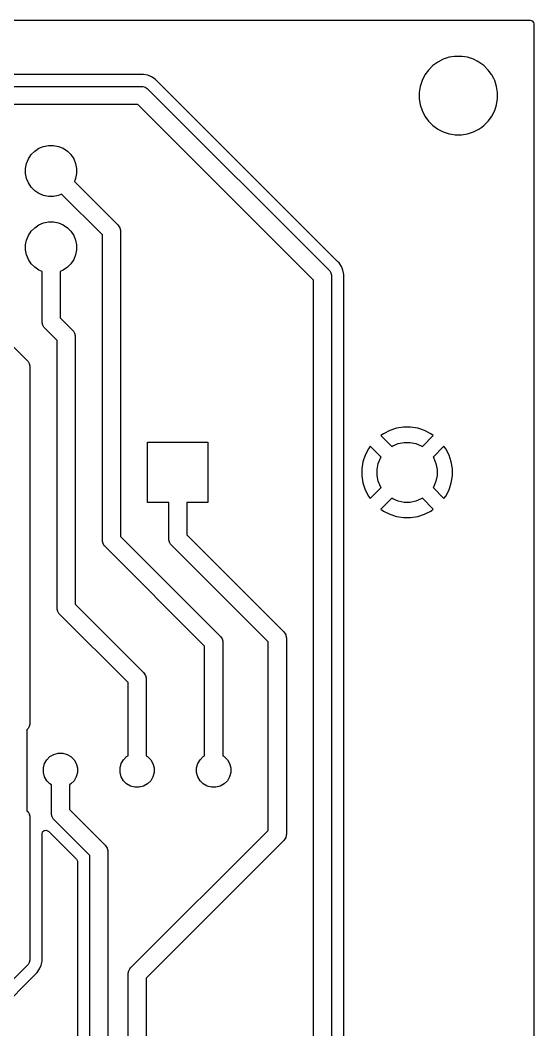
# Model space of a CAD drawing. Header units: millimetres. Extents: x 130.5 to 169.5, y -130 to -71.
# Drawn here: x 152.48 to 169.5, y -104.49 to -71 of the extents above; entities that cross this region are included whole.
import ezdxf

# ---------------------------------------------------------------- set-up
doc = ezdxf.new("R2010")
doc.units = ezdxf.units.MM
doc.layers.add('B.Cu', color=153, linetype='CONTINUOUS', true_color=0x4d7fc4)

msp = doc.modelspace()

# ---------------------------------------------------------------- linework, layer by layer
at = {"layer": 'B.Cu', "linetype": 'CONTINUOUS'}
for p, q in [((130.6245, -71.0005), (169.3755, -71.0005)), ((169.3755, -71.0005), (169.442539, -71.020185)), ((169.442539, -71.020185), (169.488294, -71.072989)), ((169.488294, -71.072989), (169.4995, -71.1245)), ((169.4995, -71.1245), (169.4995, -129.8755)), ((166.500776, -72.294781), (166.318386, -72.387715)), ((166.695465, -72.231522), (166.500776, -72.294781)), ((166.873329, -72.203351), (166.695465, -72.231522)), ((166.897648, -72.1995), (166.873329, -72.203351)), ((167.102352, -72.1995), (166.897648, -72.1995)), ((167.129995, -72.203878), (167.102352, -72.1995)), ((167.304534, -72.231522), (167.129995, -72.203878)), ((167.499223, -72.294781), (167.304534, -72.231522)), ((167.624653, -72.358691), (167.499223, -72.294781)), ((166.008028, -72.652786), (165.887715, -72.818386)), ((166.152786, -72.508028), (166.008028, -72.652786)), ((166.318386, -72.387715), (166.152786, -72.508028)), ((167.68161, -72.387713), (167.624653, -72.358691)), ((167.681612, -72.387714), (167.68161, -72.387713)), ((167.681613, -72.387715), (167.681612, -72.387714)), ((167.847213, -72.508028), (167.681613, -72.387715)), ((167.991971, -72.652786), (167.847213, -72.508028)), ((168.098563, -72.7995), (167.991971, -72.652786)), ((156.568993, -72.7995), (152.108994, -72.7995)), ((156.568994, -72.7995), (156.568993, -72.7995)), ((156.568996, -72.7995), (156.568994, -72.7995)), ((156.704322, -72.826418), (156.568996, -72.7995)), ((156.704332, -72.826421), (156.704322, -72.826418)), ((156.831807, -72.879222), (156.704332, -72.826421)), ((156.946545, -72.955887), (156.831807, -72.879222)), ((157.388306, -73.397648), (156.946545, -72.955887)), ((165.794781, -73.000776), (165.731522, -73.195465)), ((165.887715, -72.818386), (165.794781, -73.000776)), ((168.112287, -72.81839), (168.098563, -72.7995)), ((168.171503, -72.934607), (168.112287, -72.81839)), ((168.205218, -73.000776), (168.171503, -72.934607)), ((168.205218, -73.000778), (168.205218, -73.000776)), ((168.20522, -73.000781), (168.205218, -73.000778)), ((168.268477, -73.195466), (168.20522, -73.000781)), ((152.04, -73.2), (156.5, -73.2)), ((156.5, -73.2), (156.539158, -73.202567)), ((156.539158, -73.202567), (156.614805, -73.222836)), ((156.614805, -73.222836), (156.682628, -73.261994)), ((156.682628, -73.261994), (156.712132, -73.287868)), ((156.712132, -73.287868), (162.712132, -79.287868)), ((165.731522, -73.195465), (165.6995, -73.397648)), ((168.3005, -73.397648), (168.268477, -73.195466)), ((157.471115, -73.480457), (157.388306, -73.397648)), ((161.632811, -77.642155), (157.471115, -73.480457)), ((165.6995, -73.397648), (165.6995, -73.602351)), ((165.6995, -73.602351), (165.731522, -73.804534)), ((168.268477, -73.804534), (168.3005, -73.602352)), ((168.3005, -73.602352), (168.3005, -73.397648)), ((156.375736, -73.8), (152.164264, -73.8)), ((162.2, -79.624264), (156.375736, -73.8)), ((165.731522, -73.804534), (165.794781, -73.999223)), ((165.794781, -73.999223), (165.887715, -74.181613)), ((168.112287, -74.18161), (168.20522, -73.999219)), ((168.20522, -73.999219), (168.268477, -73.804534)), ((165.887715, -74.181613), (166.008028, -74.347213)), ((166.008028, -74.347213), (166.152786, -74.491971)), ((167.847219, -74.491966), (167.991966, -74.347219)), ((167.991966, -74.347219), (167.991968, -74.347215)), ((167.991968, -74.347215), (167.991971, -74.347213)), ((167.991971, -74.347213), (168.063915, -74.248189)), ((168.063915, -74.248189), (168.112287, -74.18161)), ((166.152786, -74.491971), (166.307749, -74.604556)), ((166.307749, -74.604556), (166.31839, -74.612287)), ((166.31839, -74.612287), (166.434607, -74.671503)), ((166.434607, -74.671503), (166.500776, -74.705218)), ((167.499219, -74.70522), (167.68161, -74.612287)), ((167.68161, -74.612287), (167.77459, -74.544732)), ((167.77459, -74.544732), (167.847213, -74.491971)), ((167.847213, -74.491971), (167.847215, -74.491968)), ((167.847215, -74.491968), (167.847219, -74.491966)), ((166.500776, -74.705218), (166.500778, -74.705218)), ((166.500778, -74.705218), (166.500781, -74.70522)), ((166.500781, -74.70522), (166.592927, -74.73516)), ((166.592927, -74.73516), (166.695465, -74.768477)), ((166.695465, -74.768477), (166.770049, -74.78029)), ((166.770049, -74.78029), (166.897648, -74.8005)), ((166.897648, -74.8005), (166.897649, -74.8005)), ((166.897649, -74.8005), (167.102351, -74.8005)), ((167.102351, -74.8005), (167.102352, -74.8005)), ((167.102352, -74.8005), (167.304534, -74.768477)), ((167.304534, -74.768477), (167.499219, -74.70522)), ((152.842941, -75.460766), (152.960766, -75.342941)), ((152.960766, -75.342941), (153.099313, -75.250367)), ((153.099313, -75.250367), (153.253258, -75.186601)), ((153.253258, -75.186601), (153.416685, -75.154093)), ((153.416685, -75.154093), (153.583315, -75.154093)), ((153.583315, -75.154093), (153.746742, -75.186601)), ((153.746742, -75.186601), (153.900687, -75.250367)), ((153.900687, -75.250367), (154.039234, -75.342941)), ((154.039234, -75.342941), (154.157059, -75.460766)), ((152.686601, -75.753258), (152.750367, -75.599313)), ((152.750367, -75.599313), (152.842941, -75.460766)), ((154.157059, -75.460766), (154.249633, -75.599313)), ((154.249633, -75.599313), (154.313399, -75.753258)), ((152.654093, -75.916685), (152.686601, -75.753258)), ((152.654093, -76.083315), (152.654093, -75.916685)), ((154.313399, -75.753258), (154.345907, -75.916685)), ((154.345907, -75.916685), (154.345907, -76.083315)), ((152.686601, -76.246742), (152.654093, -76.083315)), ((152.750367, -76.400687), (152.686601, -76.246742)), ((154.313399, -76.246742), (154.271693, -76.347429)), ((154.271693, -76.347429), (155.712132, -77.787868)), ((154.345907, -76.083315), (154.313399, -76.246742)), ((152.842941, -76.539234), (152.750367, -76.400687)), ((152.960766, -76.657059), (152.842941, -76.539234)), ((153.099313, -76.749633), (152.960766, -76.657059)), ((153.253258, -76.813399), (153.099313, -76.749633)), ((153.416685, -76.845907), (153.253258, -76.813399)), ((153.583315, -76.845907), (153.416685, -76.845907)), ((153.746742, -76.813399), (153.583315, -76.845907)), ((153.847429, -76.771693), (153.746742, -76.813399)), ((155.2, -78.124264), (153.847429, -76.771693)), ((153.253258, -77.726601), (153.416685, -77.694093)), ((153.416685, -77.694093), (153.583315, -77.694093)), ((153.583315, -77.694093), (153.746742, -77.726601)), ((162.946542, -78.955886), (161.632811, -77.642155)), ((152.750367, -78.139313), (152.842941, -78.000766)), ((152.842941, -78.000766), (152.960766, -77.882941)), ((152.960766, -77.882941), (153.099313, -77.790367)), ((153.099313, -77.790367), (153.253258, -77.726601)), ((153.746742, -77.726601), (153.900687, -77.790367)), ((153.900687, -77.790367), (154.039234, -77.882941)), ((154.039234, -77.882941), (154.157059, -78.000766)), ((154.157059, -78.000766), (154.249633, -78.139313)), ((155.712132, -77.787868), (155.738006, -77.817372)), ((155.738006, -77.817372), (155.777164, -77.885195)), ((155.777164, -77.885195), (155.797433, -77.960842)), ((155.797433, -77.960842), (155.8, -78)), ((155.8, -78), (155.8, -88.125494)), ((152.654093, -78.456685), (152.686601, -78.293258)), ((152.686601, -78.293258), (152.750367, -78.139313)), ((154.249633, -78.139313), (154.313399, -78.293258)), ((154.313399, -78.293258), (154.345907, -78.456685)), ((155.2, -88.249758), (155.2, -78.124264)), ((152.654093, -78.623315), (152.654093, -78.456685)), ((152.686601, -78.786742), (152.654093, -78.623315)), ((154.345907, -78.623315), (154.313399, -78.786742)), ((154.345907, -78.456685), (154.345907, -78.623315)), ((152.750367, -78.940687), (152.686601, -78.786742)), ((152.842941, -79.079234), (152.750367, -78.940687)), ((154.249633, -78.940687), (154.157059, -79.079234)), ((154.313399, -78.786742), (154.249633, -78.940687)), ((162.996581, -79.005925), (162.946542, -78.955886)), ((163.044115, -79.053459), (162.996581, -79.005925)), ((152.960766, -79.197059), (152.842941, -79.079234)), ((153.099313, -79.289633), (152.960766, -79.197059)), ((153.2, -79.331338), (153.099313, -79.289633)), ((153.2, -81), (153.2, -79.331338)), ((153.900687, -79.289633), (153.8, -79.331338)), ((153.8, -79.331338), (153.8, -80.875736)), ((154.039234, -79.197059), (153.900687, -79.289633)), ((154.157059, -79.079234), (154.039234, -79.197059)), ((162.712132, -79.287868), (162.738006, -79.317372)), ((162.738006, -79.317372), (162.777164, -79.385195)), ((163.120771, -79.168182), (163.044115, -79.053459)), ((163.120778, -79.168195), (163.120771, -79.168182)), ((163.158717, -79.259789), (163.120778, -79.168195)), ((163.17358, -79.295672), (163.158717, -79.259789)), ((163.17358, -79.295676), (163.17358, -79.295672)), ((163.173581, -79.295677), (163.17358, -79.295676)), ((163.2005, -79.431004), (163.173581, -79.295677)), ((162.2, -110.875736), (162.2, -79.624264)), ((162.777164, -79.385195), (162.797433, -79.460842)), ((162.797433, -79.460842), (162.8, -79.5)), ((162.8, -79.5), (162.8, -111)), ((163.2005, -79.431007), (163.2005, -79.431004)), ((163.2005, -85.881947), (163.2005, -79.431007)), ((151.3, -80.875736), (152.712132, -82.287868)), ((153.202567, -81.039158), (153.2, -81)), ((153.222836, -81.114805), (153.202567, -81.039158)), ((153.8, -80.875736), (154.212132, -81.287868)), ((153.261994, -81.182628), (153.222836, -81.114805)), ((153.287868, -81.212132), (153.261994, -81.182628)), ((153.7, -81.624264), (153.287868, -81.212132)), ((154.212132, -81.287868), (154.238006, -81.317372)), ((154.238006, -81.317372), (154.277164, -81.385195)), ((153.7, -90.5), (153.7, -81.624264)), ((154.277164, -81.385195), (154.297433, -81.460842)), ((154.297433, -81.460842), (154.3, -81.5)), ((154.3, -81.5), (154.3, -90.375736)), ((152.712132, -82.287868), (152.738006, -82.317372)), ((152.738006, -82.317372), (152.777164, -82.385195)), ((152.777164, -82.385195), (152.797433, -82.460842)), ((152.797433, -82.460842), (152.8, -82.5)), ((152.8, -82.5), (152.8, -94.313948)), ((164.51383, -84.717084), (164.430894, -84.77734)), ((164.724197, -84.609897), (164.51383, -84.717084)), ((164.948752, -84.536934), (164.724197, -84.609897)), ((165.181948, -84.5), (164.948752, -84.536934)), ((165.418052, -84.5), (165.181948, -84.5)), ((165.651248, -84.536934), (165.418052, -84.5)), ((165.875802, -84.609897), (165.651247, -84.536934)), ((165.651247, -84.536934), (165.651248, -84.536934)), ((166.086174, -84.717087), (165.875802, -84.609897)), ((166.169104, -84.777338), (166.086174, -84.717087)), ((156.7, -87), (156.7, -85)), ((156.7, -85), (158.7, -85)), ((158.7, -85), (158.7, -87)), ((164.430894, -84.77734), (164.794452, -85.140898)), ((164.828603, -85.118079), (165.009715, -85.04306)), ((165.009715, -85.04306), (165.201983, -85.004815)), ((165.201983, -85.004815), (165.398017, -85.004815)), ((165.398017, -85.004815), (165.590285, -85.04306)), ((165.590285, -85.04306), (165.771397, -85.118079)), ((165.805547, -85.140897), (166.169105, -84.77734)), ((166.169105, -84.77734), (166.169104, -84.777338)), ((164.017084, -85.21383), (163.909897, -85.424197)), ((164.07734, -85.130894), (164.017084, -85.21383)), ((164.440898, -85.494452), (164.07734, -85.130894)), ((164.794452, -85.140898), (164.828603, -85.118079)), ((165.771397, -85.118079), (165.805547, -85.140897)), ((166.522658, -85.130893), (166.1591, -85.49445)), ((166.522658, -85.130894), (166.522658, -85.130893)), ((166.582914, -85.213828), (166.522658, -85.130894)), ((166.690102, -85.424197), (166.582914, -85.213828)), ((163.836934, -85.648752), (163.8, -85.881947)), ((163.909897, -85.424197), (163.836934, -85.648752)), ((164.304815, -85.901983), (164.34306, -85.709715)), ((164.34306, -85.709715), (164.418079, -85.528603)), ((164.418079, -85.528603), (164.440898, -85.494452)), ((166.1591, -85.49445), (166.181921, -85.528603)), ((166.181921, -85.528603), (166.25694, -85.709715)), ((166.25694, -85.709715), (166.295185, -85.901983)), ((166.763065, -85.648752), (166.690102, -85.424197)), ((166.8, -85.881947), (166.763065, -85.648752)), ((163.2005, -111.068993), (163.2005, -85.881947)), ((163.8, -85.881947), (163.8, -86.118052)), ((164.304815, -86.098017), (164.304815, -85.901983)), ((166.295185, -85.901983), (166.295185, -86.098017)), ((166.8, -86.118052), (166.8, -85.881947)), ((163.8, -86.118052), (163.836934, -86.351247)), ((163.836934, -86.351247), (163.909897, -86.575802)), ((164.34306, -86.290285), (164.304815, -86.098017)), ((164.418079, -86.471397), (164.34306, -86.290285)), ((166.25694, -86.290285), (166.181921, -86.471397)), ((166.295185, -86.098017), (166.25694, -86.290285)), ((166.690102, -86.575802), (166.763065, -86.351247)), ((166.763065, -86.351247), (166.8, -86.118052)), ((163.909897, -86.575802), (164.017087, -86.786174)), ((164.07734, -86.869105), (164.440897, -86.505547)), ((164.440897, -86.505547), (164.418079, -86.471397)), ((166.181921, -86.471397), (166.159101, -86.505548)), ((166.159101, -86.505548), (166.522658, -86.869105)), ((166.582918, -86.786163), (166.690102, -86.575802)), ((157.4, -87), (156.7, -87)), ((157.4, -88.2), (157.4, -87)), ((158.7, -87), (158, -87)), ((158, -87), (158, -88.075736)), ((164.017087, -86.786174), (164.077338, -86.869104)), ((164.077338, -86.869104), (164.07734, -86.869105)), ((164.79445, -86.8591), (164.430893, -87.222658)), ((164.828603, -86.881921), (164.79445, -86.8591)), ((165.009715, -86.95694), (164.828603, -86.881921)), ((165.201983, -86.995185), (165.009715, -86.95694)), ((165.398017, -86.995185), (165.201983, -86.995185)), ((165.590285, -86.95694), (165.398017, -86.995185)), ((165.771397, -86.881921), (165.590285, -86.95694)), ((165.805548, -86.859101), (165.771397, -86.881921)), ((166.169105, -87.222658), (165.805548, -86.859101)), ((166.522658, -86.869104), (166.582914, -86.786169)), ((166.522658, -86.869105), (166.522658, -86.869104)), ((166.582914, -86.786169), (166.582918, -86.786163)), ((164.430893, -87.222658), (164.513828, -87.282914)), ((164.513828, -87.282914), (164.724197, -87.390102)), ((164.724197, -87.390102), (164.948752, -87.463065)), ((165.651247, -87.463065), (165.875802, -87.390102)), ((165.875802, -87.390102), (166.086163, -87.282918)), ((166.086163, -87.282918), (166.086169, -87.282914)), ((166.086169, -87.282914), (166.169104, -87.222658)), ((166.169104, -87.222658), (166.169105, -87.222658)), ((164.948752, -87.463065), (164.948751, -87.463065)), ((164.948751, -87.463065), (165.181948, -87.5)), ((165.181948, -87.5), (165.418052, -87.5)), ((165.418052, -87.5), (165.651247, -87.463065)), ((158, -88.075736), (161.212132, -91.287868)), ((155.202567, -88.288916), (155.2, -88.249758)), ((155.222836, -88.364563), (155.202567, -88.288916)), ((155.261994, -88.432386), (155.222836, -88.364563)), ((155.8, -88.125494), (159.102132, -91.427626)), ((157.402567, -88.239158), (157.4, -88.2)), ((157.422836, -88.314805), (157.402567, -88.239158)), ((157.461994, -88.382628), (157.422836, -88.314805)), ((157.487868, -88.412132), (157.461994, -88.382628)), ((160.7, -91.624264), (157.487868, -88.412132)), ((155.287868, -88.46189), (155.261994, -88.432386)), ((158.59, -91.764022), (155.287868, -88.46189)), ((154.3, -90.375736), (156.562132, -92.637868)), ((153.702567, -90.539158), (153.7, -90.5)), ((153.722836, -90.614805), (153.702567, -90.539158)), ((153.761994, -90.682628), (153.722836, -90.614805)), ((153.787868, -90.712132), (153.761994, -90.682628)), ((156.05, -92.974264), (153.787868, -90.712132)), ((159.102132, -91.427626), (159.128006, -91.45713)), ((161.212132, -91.287868), (161.238006, -91.317372)), ((161.238006, -91.317372), (161.277164, -91.385195)), ((161.277164, -91.385195), (161.297433, -91.460842)), ((159.128006, -91.45713), (159.167164, -91.524953)), ((159.167164, -91.524953), (159.187433, -91.6006)), ((159.187433, -91.6006), (159.19, -91.639758)), ((159.19, -91.639758), (159.19, -95.400656)), ((160.7, -97.875736), (160.7, -91.624264)), ((161.297433, -91.460842), (161.3, -91.5)), ((161.3, -91.5), (161.3, -98)), ((158.59, -95.400656), (158.59, -91.764022)), ((156.562132, -92.637868), (156.588006, -92.667372)), ((156.588006, -92.667372), (156.627164, -92.735195)), ((156.627164, -92.735195), (156.647433, -92.810842)), ((156.05, -95.400656), (156.05, -92.974264)), ((156.647433, -92.810842), (156.65, -92.85)), ((156.65, -92.85), (156.65, -95.400656)), ((152.777164, -94.428753), (152.738006, -94.496576)), ((152.797433, -94.353106), (152.777164, -94.428753)), ((152.8, -94.313948), (152.797433, -94.353106)), ((152.738006, -94.496576), (152.7, -94.534582)), ((152.7, -94.534582), (152.7, -97.225418)), ((153.357789, -95.533006), (153.463006, -95.427789)), ((153.463006, -95.427789), (153.59187, -95.353389)), ((153.59187, -95.353389), (153.7356, -95.314876)), ((153.7356, -95.314876), (153.8844, -95.314876)), ((153.8844, -95.314876), (154.02813, -95.353389)), ((154.02813, -95.353389), (154.156994, -95.427789)), ((154.156994, -95.427789), (154.262211, -95.533006)), ((155.897789, -95.533006), (156.003006, -95.427789)), ((156.003006, -95.427789), (156.05, -95.400656)), ((156.65, -95.400656), (156.696994, -95.427789)), ((156.696994, -95.427789), (156.802211, -95.533006)), ((158.437789, -95.533006), (158.543006, -95.427789)), ((158.543006, -95.427789), (158.59, -95.400656)), ((159.19, -95.400656), (159.236994, -95.427789)), ((159.236994, -95.427789), (159.342211, -95.533006)), ((153.244876, -95.8056), (153.283389, -95.66187)), ((153.283389, -95.66187), (153.357789, -95.533006)), ((154.262211, -95.533006), (154.336611, -95.66187)), ((154.336611, -95.66187), (154.375124, -95.8056)), ((155.784876, -95.8056), (155.823389, -95.66187)), ((155.823389, -95.66187), (155.897789, -95.533006)), ((156.802211, -95.533006), (156.876611, -95.66187)), ((156.876611, -95.66187), (156.915124, -95.8056)), ((158.324876, -95.8056), (158.363389, -95.66187)), ((158.363389, -95.66187), (158.437789, -95.533006)), ((159.342211, -95.533006), (159.416611, -95.66187)), ((159.416611, -95.66187), (159.455124, -95.8056)), ((153.244876, -95.9544), (153.244876, -95.8056)), ((153.283389, -96.09813), (153.244876, -95.9544)), ((153.357789, -96.226994), (153.283389, -96.09813)), ((154.336611, -96.09813), (154.262211, -96.226994)), ((154.375124, -95.9544), (154.336611, -96.09813)), ((154.375124, -95.8056), (154.375124, -95.9544)), ((155.784876, -95.9544), (155.784876, -95.8056)), ((155.823389, -96.09813), (155.784876, -95.9544)), ((155.897789, -96.226994), (155.823389, -96.09813)), ((156.876611, -96.09813), (156.802211, -96.226994)), ((156.915124, -95.9544), (156.876611, -96.09813)), ((156.915124, -95.8056), (156.915124, -95.9544)), ((158.324876, -95.9544), (158.324876, -95.8056)), ((158.363389, -96.09813), (158.324876, -95.9544)), ((158.437789, -96.226994), (158.363389, -96.09813)), ((159.416611, -96.09813), (159.342211, -96.226994)), ((159.455124, -95.9544), (159.416611, -96.09813)), ((159.455124, -95.8056), (159.455124, -95.9544)), ((153.463006, -96.332211), (153.357789, -96.226994)), ((153.51, -96.359343), (153.463006, -96.332211)), ((153.51, -97.31), (153.51, -96.359343)), ((154.156994, -96.332211), (154.11, -96.359343)), ((154.11, -96.359343), (154.11, -97.185736)), ((154.262211, -96.226994), (154.156994, -96.332211)), ((156.003006, -96.332211), (155.897789, -96.226994)), ((156.13187, -96.406611), (156.003006, -96.332211)), ((156.2756, -96.445124), (156.13187, -96.406611)), ((156.4244, -96.445124), (156.2756, -96.445124)), ((156.56813, -96.406611), (156.4244, -96.445124)), ((156.696994, -96.332211), (156.56813, -96.406611)), ((156.802211, -96.226994), (156.696994, -96.332211)), ((158.543006, -96.332211), (158.437789, -96.226994)), ((158.67187, -96.406611), (158.543006, -96.332211)), ((158.8156, -96.445124), (158.67187, -96.406611)), ((158.9644, -96.445124), (158.8156, -96.445124)), ((159.10813, -96.406611), (158.9644, -96.445124)), ((159.236994, -96.332211), (159.10813, -96.406611)), ((159.342211, -96.226994), (159.236994, -96.332211)), ((152.7, -97.225418), (152.738006, -97.263424)), ((152.738006, -97.263424), (152.777164, -97.331247)), ((152.777164, -97.331247), (152.797433, -97.406894)), ((152.797433, -97.406894), (152.8, -97.446052)), ((152.8, -97.446052), (152.8, -102.14)), ((153.512567, -97.349158), (153.51, -97.31)), ((153.532836, -97.424805), (153.512567, -97.349158)), ((153.571994, -97.492628), (153.532836, -97.424805)), ((154.11, -97.185736), (155.292132, -98.367868)), ((153.597868, -97.522132), (153.571994, -97.492628)), ((154.78, -98.704264), (153.597868, -97.522132)), ((153.2005, -97.990519), (153.220185, -97.92348)), ((153.2005, -102.071006), (153.2005, -97.990519)), ((153.220185, -97.92348), (153.272989, -97.877725)), ((153.272989, -97.877725), (153.342147, -97.867781)), ((153.342147, -97.867781), (153.405703, -97.896806)), ((153.405703, -97.896806), (153.412181, -97.902838)), ((153.412181, -97.902838), (154.343181, -98.833838)), ((156.137868, -102.437868), (160.7, -97.875736)), ((161.277164, -98.114805), (161.238006, -98.182628)), ((161.297433, -98.039158), (161.277164, -98.114805)), ((161.3, -98), (161.297433, -98.039158)), ((155.292132, -98.367868), (155.318006, -98.397372)), ((155.318006, -98.397372), (155.357164, -98.465195)), ((161.212132, -98.212132), (156.65, -102.774264)), ((161.238006, -98.182628), (161.212132, -98.212132)), ((154.78, -108.42), (154.78, -98.704264)), ((155.357164, -98.465195), (155.377433, -98.540842)), ((155.377433, -98.540842), (155.38, -98.58)), ((155.38, -98.58), (155.38, -108.42)), ((154.343181, -98.833838), (154.376666, -98.895161)), ((154.376666, -98.895161), (154.3795, -98.921519)), ((154.3795, -98.921519), (154.3795, -108.488993)), ((152.8, -102.14), (152.797433, -102.179158)), ((153.2005, -102.208994), (153.2005, -102.071006)), ((152.712132, -102.352132), (146.49, -108.574264)), ((152.738006, -102.322628), (152.712132, -102.352132)), ((152.777164, -102.254805), (152.738006, -102.322628)), ((152.797433, -102.179158), (152.777164, -102.254805)), ((153.044114, -102.586543), (153.120775, -102.471811)), ((153.120775, -102.471811), (153.17358, -102.344328)), ((153.17358, -102.344328), (153.2005, -102.208994)), ((156.072836, -102.535195), (156.111994, -102.467372)), ((156.111994, -102.467372), (156.137868, -102.437868)), ((146.926819, -108.703838), (153.044112, -102.586545)), ((153.044112, -102.586545), (153.044114, -102.586543)), ((156.05, -102.65), (156.052567, -102.610842)), ((156.05, -110.640656), (156.05, -102.65)), ((156.052567, -102.610842), (156.072836, -102.535195)), ((156.65, -102.774264), (156.65, -110.640656))]:
    msp.add_line(p, q, dxfattribs=at)

doc.saveas('drawing.dxf')
